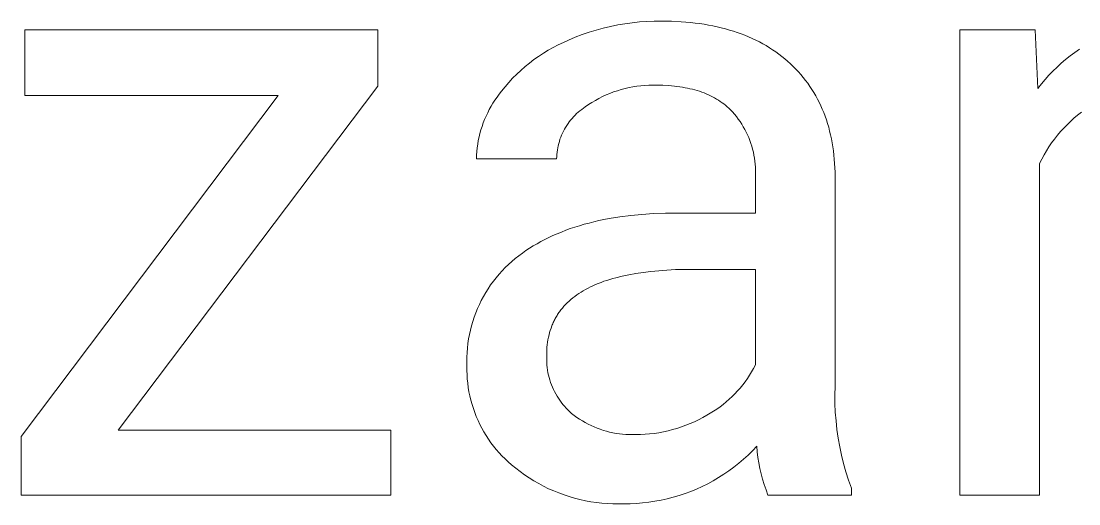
# Model space of a CAD drawing. Header units: millimetres. Extents: x -2163 to 4354, y -841 to 3711.
# Drawn here: x 2504.8 to 2609, y -431.4 to -383.8 of the extents above; entities that cross this region are included whole.
import ezdxf

# ---------------------------------------------------------------- set-up
doc = ezdxf.new("R2010")
doc.units = ezdxf.units.MM
doc.header["$MEASUREMENT"] = 0
doc.layers.add('Domyślny', color=7, linetype='Continuous', true_color=0x000000)

msp = doc.modelspace()

# ---------------------------------------------------------------- linework, layer by layer
at = {"layer": 'Domyślny', "color": 18, "lineweight": 15, "true_color": 0x000000}
for p, q in [((2562.86, -384.32), (2563.57, -384.18)), ((2563.57, -384.18), (2564.28, -384.06)), ((2564.28, -384.06), (2565, -383.96)), ((2565, -383.96), (2565.72, -383.88)), ((2565.72, -383.88), (2566.44, -383.83)), ((2566.44, -383.83), (2567.16, -383.81)), ((2567.16, -383.81), (2567.89, -383.81)), ((2567.89, -383.81), (2568.87, -383.82)), ((2568.87, -383.82), (2569.82, -383.87)), ((2569.82, -383.87), (2570.29, -383.9)), ((2570.29, -383.9), (2570.75, -383.95)), ((2570.75, -383.95), (2571.2, -384)), ((2571.2, -384), (2571.64, -384.05)), ((2571.64, -384.05), (2572.08, -384.12)), ((2572.08, -384.12), (2572.51, -384.19)), ((2572.51, -384.19), (2572.94, -384.27)), ((2572.94, -384.27), (2573.36, -384.36)), ((2505.2, -391.13), (2505.2, -384.66)), ((2505.2, -384.66), (2539.97, -384.66)), ((2539.97, -384.66), (2539.97, -390.22)), ((2559.4, -385.39), (2560.08, -385.13)), ((2560.08, -385.13), (2560.76, -384.89)), ((2560.76, -384.89), (2561.45, -384.68)), ((2561.45, -384.68), (2562.15, -384.49)), ((2562.15, -384.49), (2562.86, -384.32)), ((2573.36, -384.36), (2573.77, -384.46)), ((2573.77, -384.46), (2574.18, -384.56)), ((2574.18, -384.56), (2574.57, -384.68)), ((2574.57, -384.68), (2574.97, -384.8)), ((2574.97, -384.8), (2575.35, -384.92)), ((2575.35, -384.92), (2575.73, -385.06)), ((2575.73, -385.06), (2576.1, -385.2)), ((2576.1, -385.2), (2576.46, -385.35)), ((2597.26, -430.51), (2597.26, -384.65)), ((2597.26, -384.65), (2604.68, -384.65)), ((2604.68, -384.65), (2604.94, -390.43)), ((2557.22, -386.4), (2557.72, -386.14)), ((2557.72, -386.14), (2558.22, -385.9)), ((2558.22, -385.9), (2558.73, -385.67)), ((2558.73, -385.67), (2559.4, -385.39)), ((2576.46, -385.35), (2576.82, -385.51)), ((2576.82, -385.51), (2577.17, -385.68)), ((2577.17, -385.68), (2577.52, -385.85)), ((2577.52, -385.85), (2577.85, -386.03)), ((2577.85, -386.03), (2578.18, -386.22)), ((2578.18, -386.22), (2578.51, -386.42)), ((2555.33, -387.6), (2555.79, -387.28)), ((2555.79, -387.28), (2556.26, -386.97)), ((2556.26, -386.97), (2556.73, -386.67)), ((2556.73, -386.67), (2557.22, -386.4)), ((2578.51, -386.42), (2578.82, -386.62)), ((2578.82, -386.62), (2579.13, -386.83)), ((2579.13, -386.83), (2579.43, -387.05)), ((2579.43, -387.05), (2579.73, -387.28)), ((2579.73, -387.28), (2580.02, -387.51)), ((2607.68, -387.58), (2608.12, -387.23)), ((2608.12, -387.23), (2608.58, -386.89)), ((2608.58, -386.89), (2609.04, -386.57)), ((2554.04, -388.66), (2554.46, -388.29)), ((2554.46, -388.29), (2554.89, -387.94)), ((2554.89, -387.94), (2555.33, -387.6)), ((2580.02, -387.51), (2580.3, -387.76)), ((2580.3, -387.76), (2580.58, -388.01)), ((2580.58, -388.01), (2580.85, -388.26)), ((2580.85, -388.26), (2581.11, -388.53)), ((2606.42, -388.72), (2606.83, -388.33)), ((2606.83, -388.33), (2607.25, -387.95)), ((2607.25, -387.95), (2607.68, -387.58)), ((2552.85, -389.85), (2553.23, -389.44)), ((2553.23, -389.44), (2553.63, -389.04)), ((2553.63, -389.04), (2554.04, -388.66)), ((2581.11, -388.53), (2581.36, -388.79)), ((2581.36, -388.79), (2581.61, -389.07)), ((2581.61, -389.07), (2581.84, -389.35)), ((2581.84, -389.35), (2582.07, -389.64)), ((2605.65, -389.55), (2606.03, -389.13)), ((2606.03, -389.13), (2606.42, -388.72)), ((2539.97, -390.22), (2514.4, -424.11)), ((2552.13, -390.71), (2552.49, -390.27)), ((2552.49, -390.27), (2552.85, -389.85)), ((2564.3, -390.44), (2563.92, -390.54)), ((2564.69, -390.35), (2564.3, -390.44)), ((2565.07, -390.28), (2564.69, -390.35)), ((2565.46, -390.22), (2565.07, -390.28)), ((2565.86, -390.17), (2565.46, -390.22)), ((2566.25, -390.14), (2565.86, -390.17)), ((2566.64, -390.12), (2566.25, -390.14)), ((2567.04, -390.11), (2566.64, -390.12)), ((2567.43, -390.12), (2567.04, -390.11)), ((2568.02, -390.13), (2567.43, -390.12)), ((2568.59, -390.16), (2568.02, -390.13)), ((2568.87, -390.18), (2568.59, -390.16)), ((2569.15, -390.21), (2568.87, -390.18)), ((2569.41, -390.24), (2569.15, -390.21)), ((2569.68, -390.27), (2569.41, -390.24)), ((2569.94, -390.31), (2569.68, -390.27)), ((2570.2, -390.36), (2569.94, -390.31)), ((2570.45, -390.41), (2570.2, -390.36)), ((2570.69, -390.46), (2570.45, -390.41)), ((2570.94, -390.52), (2570.69, -390.46)), ((2571.17, -390.58), (2570.94, -390.52)), ((2582.07, -389.64), (2582.29, -389.93)), ((2582.29, -389.93), (2582.5, -390.23)), ((2582.5, -390.23), (2582.7, -390.53)), ((2582.7, -390.53), (2582.89, -390.84)), ((2604.94, -390.43), (2605.29, -389.98)), ((2605.29, -389.98), (2605.65, -389.55)), ((2504.84, -424.74), (2530.14, -391.13)), ((2530.14, -391.13), (2505.2, -391.13)), ((2551.29, -391.88), (2551.49, -391.58)), ((2551.49, -391.58), (2551.69, -391.28)), ((2551.69, -391.28), (2551.91, -390.99)), ((2551.91, -390.99), (2552.13, -390.71)), ((2561.72, -391.42), (2561.38, -391.61)), ((2562.08, -391.24), (2561.72, -391.42)), ((2562.43, -391.08), (2562.08, -391.24)), ((2562.8, -390.92), (2562.43, -391.08)), ((2563.17, -390.78), (2562.8, -390.92)), ((2563.54, -390.66), (2563.17, -390.78)), ((2563.92, -390.54), (2563.54, -390.66)), ((2571.41, -390.65), (2571.17, -390.58)), ((2571.63, -390.72), (2571.41, -390.65)), ((2571.86, -390.8), (2571.63, -390.72)), ((2572.08, -390.88), (2571.86, -390.8)), ((2572.29, -390.97), (2572.08, -390.88)), ((2572.5, -391.06), (2572.29, -390.97)), ((2572.71, -391.16), (2572.5, -391.06)), ((2572.91, -391.26), (2572.71, -391.16)), ((2573.11, -391.36), (2572.91, -391.26)), ((2573.3, -391.48), (2573.11, -391.36)), ((2573.49, -391.59), (2573.3, -391.48)), ((2582.89, -390.84), (2583.07, -391.15)), ((2583.07, -391.15), (2583.25, -391.48)), ((2583.25, -391.48), (2583.42, -391.8)), ((2550.77, -392.83), (2550.93, -392.51)), ((2550.93, -392.51), (2551.11, -392.19)), ((2551.11, -392.19), (2551.29, -391.88)), ((2560.03, -392.5), (2559.85, -392.63)), ((2560.2, -392.37), (2560.03, -392.5)), ((2560.38, -392.25), (2560.2, -392.37)), ((2560.71, -392.02), (2560.38, -392.25)), ((2561.04, -391.81), (2560.71, -392.02)), ((2561.38, -391.61), (2561.04, -391.81)), ((2573.67, -391.71), (2573.49, -391.59)), ((2573.85, -391.84), (2573.67, -391.71)), ((2574.03, -391.96), (2573.85, -391.84)), ((2574.2, -392.1), (2574.03, -391.96)), ((2574.36, -392.24), (2574.2, -392.1)), ((2574.52, -392.38), (2574.36, -392.24)), ((2574.68, -392.53), (2574.52, -392.38)), ((2574.89, -392.75), (2574.68, -392.53)), ((2583.42, -391.8), (2583.57, -392.14)), ((2583.57, -392.14), (2583.72, -392.47)), ((2583.72, -392.47), (2583.87, -392.82)), ((2550.34, -393.83), (2550.47, -393.49)), ((2550.47, -393.49), (2550.61, -393.16)), ((2550.61, -393.16), (2550.77, -392.83)), ((2558.94, -393.55), (2558.8, -393.73)), ((2559.08, -393.39), (2558.94, -393.55)), ((2559.22, -393.23), (2559.08, -393.39)), ((2559.37, -393.07), (2559.22, -393.23)), ((2559.53, -392.92), (2559.37, -393.07)), ((2559.69, -392.77), (2559.53, -392.92)), ((2559.85, -392.63), (2559.69, -392.77)), ((2575.08, -392.98), (2574.89, -392.75)), ((2575.27, -393.21), (2575.08, -392.98)), ((2575.45, -393.45), (2575.27, -393.21)), ((2575.63, -393.7), (2575.45, -393.45)), ((2583.87, -392.82), (2584, -393.17)), ((2584, -393.17), (2584.12, -393.53)), ((2584.12, -393.53), (2584.24, -393.89)), ((2608.5, -393.36), (2608.15, -393.68)), ((2608.86, -393.06), (2608.5, -393.36)), ((2609.23, -392.77), (2608.86, -393.06)), ((2550.01, -394.86), (2550.11, -394.52)), ((2550.11, -394.52), (2550.22, -394.17)), ((2550.22, -394.17), (2550.34, -393.83)), ((2558.23, -394.65), (2558.14, -394.84)), ((2558.33, -394.46), (2558.23, -394.65)), ((2558.44, -394.27), (2558.33, -394.46)), ((2558.56, -394.08), (2558.44, -394.27)), ((2558.68, -393.9), (2558.56, -394.08)), ((2558.8, -393.73), (2558.68, -393.9)), ((2575.79, -393.95), (2575.63, -393.7)), ((2575.94, -394.21), (2575.79, -393.95)), ((2576.09, -394.47), (2575.94, -394.21)), ((2576.23, -394.74), (2576.09, -394.47)), ((2584.24, -393.89), (2584.35, -394.26)), ((2584.35, -394.26), (2584.44, -394.63)), ((2584.44, -394.63), (2584.53, -395.01)), ((2607.18, -394.69), (2606.87, -395.05)), ((2607.49, -394.34), (2607.18, -394.69)), ((2607.82, -394.01), (2607.49, -394.34)), ((2608.15, -393.68), (2607.82, -394.01)), ((2549.79, -395.93), (2549.85, -395.57)), ((2549.85, -395.57), (2549.92, -395.22)), ((2549.92, -395.22), (2550.01, -394.86)), ((2557.83, -395.66), (2557.77, -395.86)), ((2557.89, -395.45), (2557.83, -395.66)), ((2557.97, -395.24), (2557.89, -395.45)), ((2558.05, -395.04), (2557.97, -395.24)), ((2558.14, -394.84), (2558.05, -395.04)), ((2576.36, -395.01), (2576.23, -394.74)), ((2576.48, -395.28), (2576.36, -395.01)), ((2576.59, -395.56), (2576.48, -395.28)), ((2576.69, -395.85), (2576.59, -395.56)), ((2584.53, -395.01), (2584.62, -395.4)), ((2584.62, -395.4), (2584.69, -395.79)), ((2606.58, -395.42), (2606.3, -395.8)), ((2606.87, -395.05), (2606.58, -395.42)), ((2549.67, -397.01), (2549.7, -396.65)), ((2549.7, -396.65), (2549.74, -396.29)), ((2549.74, -396.29), (2549.79, -395.93)), ((2557.6, -396.72), (2557.58, -396.93)), ((2557.63, -396.5), (2557.6, -396.72)), ((2557.67, -396.29), (2557.63, -396.5)), ((2557.72, -396.08), (2557.67, -396.29)), ((2557.77, -395.86), (2557.72, -396.08)), ((2576.78, -396.13), (2576.69, -395.85)), ((2576.86, -396.42), (2576.78, -396.13)), ((2576.93, -396.71), (2576.86, -396.42)), ((2576.99, -397.01), (2576.93, -396.71)), ((2584.69, -395.79), (2584.75, -396.19)), ((2584.75, -396.19), (2584.81, -396.59)), ((2584.81, -396.59), (2584.86, -397)), ((2605.79, -396.59), (2605.55, -396.99)), ((2606.04, -396.19), (2605.79, -396.59)), ((2606.3, -395.8), (2606.04, -396.19)), ((2549.66, -397.37), (2549.67, -397.01)), ((2557.56, -397.37), (2549.66, -397.37)), ((2557.57, -397.15), (2557.56, -397.37)), ((2557.58, -396.93), (2557.57, -397.15)), ((2577.04, -397.31), (2576.99, -397.01)), ((2577.08, -397.6), (2577.04, -397.31)), ((2577.11, -397.9), (2577.08, -397.6)), ((2584.86, -397), (2584.9, -397.41)), ((2584.9, -397.41), (2584.93, -397.83)), ((2605.33, -397.41), (2605.11, -397.83)), ((2605.11, -397.83), (2605.11, -430.51)), ((2605.55, -396.99), (2605.33, -397.41)), ((2577.13, -398.2), (2577.11, -397.9)), ((2577.14, -398.5), (2577.13, -398.2)), ((2577.13, -399.1), (2577.14, -398.8)), ((2577.14, -398.8), (2577.14, -398.5)), ((2584.93, -397.83), (2584.95, -398.26)), ((2584.95, -398.26), (2584.97, -398.69)), ((2584.97, -398.69), (2584.97, -419.78)), ((2577.13, -402.71), (2577.13, -399.1)), ((2563.77, -403.09), (2564.85, -402.95)), ((2564.85, -402.95), (2565.96, -402.85)), ((2565.96, -402.85), (2567.1, -402.77)), ((2567.1, -402.77), (2568.28, -402.72)), ((2568.28, -402.72), (2569.49, -402.71)), ((2569.49, -402.71), (2577.13, -402.71)), ((2559.35, -404.1), (2559.81, -403.96)), ((2559.81, -403.96), (2560.27, -403.82)), ((2560.27, -403.82), (2560.75, -403.7)), ((2560.75, -403.7), (2561.23, -403.58)), ((2561.23, -403.58), (2561.72, -403.46)), ((2561.72, -403.46), (2562.22, -403.36)), ((2562.22, -403.36), (2562.73, -403.26)), ((2562.73, -403.26), (2563.77, -403.09)), ((2556.79, -405.12), (2557.19, -404.93)), ((2557.19, -404.93), (2557.61, -404.75)), ((2557.61, -404.75), (2558.03, -404.58)), ((2558.03, -404.58), (2558.46, -404.41)), ((2558.46, -404.41), (2558.9, -404.25)), ((2558.9, -404.25), (2559.35, -404.1)), ((2554.89, -406.18), (2555.25, -405.95)), ((2555.25, -405.95), (2555.63, -405.73)), ((2555.63, -405.73), (2556, -405.52)), ((2556, -405.52), (2556.39, -405.32)), ((2556.39, -405.32), (2556.79, -405.12)), ((2553.15, -407.48), (2553.49, -407.2)), ((2553.49, -407.2), (2553.84, -406.92)), ((2553.84, -406.92), (2554.2, -406.66)), ((2554.2, -406.66), (2554.54, -406.41)), ((2554.54, -406.41), (2554.89, -406.18)), ((2552.19, -408.41), (2552.49, -408.09)), ((2552.49, -408.09), (2552.81, -407.78)), ((2552.81, -407.78), (2553.15, -407.48)), ((2551.33, -409.44), (2551.6, -409.09)), ((2551.6, -409.09), (2551.89, -408.75)), ((2551.89, -408.75), (2552.19, -408.41)), ((2562.79, -409.26), (2562.49, -409.35)), ((2563.08, -409.17), (2562.79, -409.26)), ((2563.39, -409.08), (2563.08, -409.17)), ((2564.02, -408.93), (2563.39, -409.08)), ((2564.68, -408.79), (2564.02, -408.93)), ((2565.37, -408.66), (2564.68, -408.79)), ((2566.09, -408.56), (2565.37, -408.66)), ((2566.84, -408.47), (2566.09, -408.56)), ((2567.61, -408.39), (2566.84, -408.47)), ((2568.42, -408.34), (2567.61, -408.39)), ((2569.25, -408.29), (2568.42, -408.34)), ((2570.1, -408.27), (2569.25, -408.29)), ((2570.99, -408.26), (2570.1, -408.27)), ((2577.13, -408.26), (2570.99, -408.26)), ((2577.13, -417.68), (2577.13, -408.26)), ((2550.58, -410.55), (2550.82, -410.17)), ((2550.82, -410.17), (2551.06, -409.8)), ((2551.06, -409.8), (2551.33, -409.44)), ((2560.41, -410.24), (2560.18, -410.37)), ((2560.65, -410.11), (2560.41, -410.24)), ((2560.89, -409.99), (2560.65, -410.11)), ((2561.14, -409.87), (2560.89, -409.99)), ((2561.4, -409.76), (2561.14, -409.87)), ((2561.66, -409.65), (2561.4, -409.76)), ((2561.93, -409.55), (2561.66, -409.65)), ((2562.21, -409.44), (2561.93, -409.55)), ((2562.49, -409.35), (2562.21, -409.44)), ((2549.95, -411.73), (2550.14, -411.33)), ((2550.14, -411.33), (2550.35, -410.93)), ((2550.35, -410.93), (2550.58, -410.55)), ((2558.96, -411.23), (2558.78, -411.39)), ((2559.15, -411.08), (2558.96, -411.23)), ((2559.34, -410.93), (2559.15, -411.08)), ((2559.54, -410.78), (2559.34, -410.93)), ((2559.75, -410.64), (2559.54, -410.78)), ((2559.96, -410.5), (2559.75, -410.64)), ((2560.18, -410.37), (2559.96, -410.5)), ((2549.6, -412.55), (2549.77, -412.13)), ((2549.77, -412.13), (2549.95, -411.73)), ((2557.92, -412.34), (2557.85, -412.43)), ((2557.99, -412.24), (2557.92, -412.34)), ((2558.06, -412.15), (2557.99, -412.24)), ((2558.13, -412.07), (2558.06, -412.15)), ((2558.28, -411.89), (2558.13, -412.07)), ((2558.44, -411.72), (2558.28, -411.89)), ((2558.61, -411.55), (2558.44, -411.72)), ((2558.78, -411.39), (2558.61, -411.55)), ((2549.18, -413.82), (2549.3, -413.39)), ((2549.3, -413.39), (2549.44, -412.96)), ((2549.44, -412.96), (2549.6, -412.55)), ((2557.27, -413.41), (2557.22, -413.51)), ((2557.32, -413.31), (2557.27, -413.41)), ((2557.37, -413.2), (2557.32, -413.31)), ((2557.43, -413.1), (2557.37, -413.2)), ((2557.48, -413), (2557.43, -413.1)), ((2557.54, -412.91), (2557.48, -413)), ((2557.6, -412.81), (2557.54, -412.91)), ((2557.66, -412.71), (2557.6, -412.81)), ((2557.72, -412.62), (2557.66, -412.71)), ((2557.79, -412.52), (2557.72, -412.62)), ((2557.85, -412.43), (2557.79, -412.52)), ((2548.97, -414.68), (2549.07, -414.25)), ((2549.07, -414.25), (2549.18, -413.82)), ((2556.87, -414.49), (2556.81, -414.72)), ((2556.93, -414.27), (2556.87, -414.49)), ((2557.01, -414.05), (2556.93, -414.27)), ((2557.09, -413.83), (2557.01, -414.05)), ((2557.13, -413.72), (2557.09, -413.83)), ((2557.18, -413.62), (2557.13, -413.72)), ((2557.22, -413.51), (2557.18, -413.62)), ((2548.83, -415.56), (2548.89, -415.12)), ((2548.89, -415.12), (2548.97, -414.68)), ((2556.67, -415.43), (2556.64, -415.68)), ((2556.71, -415.19), (2556.67, -415.43)), ((2556.76, -414.95), (2556.71, -415.19)), ((2556.81, -414.72), (2556.76, -414.95)), ((2548.72, -416.9), (2548.74, -416.45)), ((2548.74, -416.45), (2548.78, -416.01)), ((2548.78, -416.01), (2548.83, -415.56)), ((2556.59, -416.44), (2556.58, -416.7)), ((2556.6, -416.18), (2556.59, -416.44)), ((2556.61, -415.93), (2556.6, -416.18)), ((2556.64, -415.68), (2556.61, -415.93)), ((2548.72, -417.34), (2548.72, -416.9)), ((2548.73, -417.79), (2548.72, -417.34)), ((2556.58, -416.7), (2556.58, -416.95)), ((2556.58, -416.95), (2556.58, -417.2)), ((2556.58, -417.2), (2556.59, -417.45)), ((2556.59, -417.45), (2556.6, -417.7)), ((2548.73, -418.21), (2548.73, -417.79)), ((2548.74, -418.64), (2548.73, -418.21)), ((2548.76, -419.06), (2548.74, -418.64)), ((2556.6, -417.7), (2556.63, -417.94)), ((2556.63, -417.94), (2556.67, -418.19)), ((2556.67, -418.19), (2556.71, -418.44)), ((2556.71, -418.44), (2556.76, -418.68)), ((2576.56, -418.69), (2576.76, -418.36)), ((2576.76, -418.36), (2576.95, -418.02)), ((2576.95, -418.02), (2577.13, -417.68)), ((2548.81, -419.48), (2548.76, -419.06)), ((2548.86, -419.9), (2548.81, -419.48)), ((2556.76, -418.68), (2556.82, -418.92)), ((2556.82, -418.92), (2556.89, -419.16)), ((2556.89, -419.16), (2556.97, -419.4)), ((2556.97, -419.4), (2557.05, -419.63)), ((2557.05, -419.63), (2557.15, -419.86)), ((2575.64, -419.95), (2575.88, -419.65)), ((2575.88, -419.65), (2576.12, -419.34)), ((2576.12, -419.34), (2576.35, -419.02)), ((2576.35, -419.02), (2576.56, -418.69)), ((2548.93, -420.32), (2548.86, -419.9)), ((2549.02, -420.73), (2548.93, -420.32)), ((2549.12, -421.15), (2549.02, -420.73)), ((2557.15, -419.86), (2557.25, -420.09)), ((2557.25, -420.09), (2557.36, -420.31)), ((2557.36, -420.31), (2557.48, -420.53)), ((2557.48, -420.53), (2557.6, -420.75)), ((2574.84, -420.8), (2575.12, -420.52)), ((2575.12, -420.52), (2575.38, -420.24)), ((2575.38, -420.24), (2575.64, -419.95)), ((2584.97, -419.78), (2584.95, -420.64)), ((2584.95, -420.64), (2584.96, -421.49)), ((2549.23, -421.56), (2549.12, -421.15)), ((2549.36, -421.96), (2549.23, -421.56)), ((2557.6, -420.75), (2557.73, -420.96)), ((2557.73, -420.96), (2557.87, -421.16)), ((2557.87, -421.16), (2558.02, -421.36)), ((2558.02, -421.36), (2558.17, -421.56)), ((2558.17, -421.56), (2558.33, -421.75)), ((2558.33, -421.75), (2558.5, -421.94)), ((2573.65, -421.8), (2573.96, -421.56)), ((2573.96, -421.56), (2574.26, -421.32)), ((2574.26, -421.32), (2574.56, -421.06)), ((2574.56, -421.06), (2574.84, -420.8)), ((2584.96, -421.49), (2585, -422.34)), ((2549.5, -422.36), (2549.36, -421.96)), ((2549.65, -422.76), (2549.5, -422.36)), ((2549.82, -423.15), (2549.65, -422.76)), ((2558.5, -421.94), (2558.67, -422.11)), ((2558.67, -422.11), (2558.85, -422.29)), ((2558.85, -422.29), (2559.04, -422.45)), ((2559.04, -422.45), (2559.29, -422.65)), ((2559.29, -422.65), (2559.55, -422.84)), ((2571.94, -422.85), (2572.34, -422.63)), ((2572.34, -422.63), (2572.68, -422.44)), ((2572.68, -422.44), (2573.01, -422.23)), ((2573.01, -422.23), (2573.33, -422.02)), ((2573.33, -422.02), (2573.65, -421.8)), ((2585, -422.34), (2585.07, -423.2)), ((2550, -423.53), (2549.82, -423.15)), ((2550.19, -423.91), (2550, -423.53)), ((2559.55, -422.84), (2559.82, -423.02)), ((2559.82, -423.02), (2560.1, -423.19)), ((2560.1, -423.19), (2560.38, -423.36)), ((2560.38, -423.36), (2560.66, -423.51)), ((2560.66, -423.51), (2560.95, -423.65)), ((2560.95, -423.65), (2561.25, -423.78)), ((2561.25, -423.78), (2561.55, -423.9)), ((2569.41, -423.93), (2569.85, -423.78)), ((2569.85, -423.78), (2570.28, -423.62)), ((2570.28, -423.62), (2570.7, -423.45)), ((2570.7, -423.45), (2571.12, -423.27)), ((2571.12, -423.27), (2571.53, -423.07)), ((2571.53, -423.07), (2571.94, -422.85)), ((2585.07, -423.2), (2585.16, -424.04)), ((2504.84, -430.51), (2504.84, -424.74)), ((2514.4, -424.11), (2541.23, -424.11)), ((2541.23, -424.11), (2541.23, -430.51)), ((2550.4, -424.28), (2550.19, -423.91)), ((2550.62, -424.64), (2550.4, -424.28)), ((2550.85, -424.99), (2550.62, -424.64)), ((2561.55, -423.9), (2561.85, -424.02)), ((2561.85, -424.02), (2562.16, -424.12)), ((2562.16, -424.12), (2562.47, -424.21)), ((2562.47, -424.21), (2562.78, -424.29)), ((2562.78, -424.29), (2563.1, -424.36)), ((2563.1, -424.36), (2563.42, -424.42)), ((2563.42, -424.42), (2563.74, -424.46)), ((2563.74, -424.46), (2564.06, -424.5)), ((2564.06, -424.5), (2564.38, -424.53)), ((2564.38, -424.53), (2564.7, -424.54)), ((2564.7, -424.54), (2565.03, -424.54)), ((2565.03, -424.54), (2565.35, -424.54)), ((2565.35, -424.54), (2565.81, -424.53)), ((2565.81, -424.53), (2566.27, -424.51)), ((2566.27, -424.51), (2566.72, -424.47)), ((2566.72, -424.47), (2567.18, -424.42)), ((2567.18, -424.42), (2567.63, -424.35)), ((2567.63, -424.35), (2568.08, -424.27)), ((2568.08, -424.27), (2568.53, -424.17)), ((2568.53, -424.17), (2568.97, -424.05)), ((2568.97, -424.05), (2569.41, -423.93)), ((2585.16, -424.04), (2585.28, -424.89)), ((2585.28, -424.89), (2585.43, -425.73)), ((2551.09, -425.34), (2550.85, -424.99)), ((2551.35, -425.68), (2551.09, -425.34)), ((2551.62, -426.01), (2551.35, -425.68)), ((2577.26, -425.69), (2576.84, -426.13)), ((2577.31, -426.24), (2577.26, -425.69)), ((2585.43, -425.73), (2585.61, -426.56)), ((2551.89, -426.33), (2551.62, -426.01)), ((2552.18, -426.64), (2551.89, -426.33)), ((2552.48, -426.94), (2552.18, -426.64)), ((2552.79, -427.23), (2552.48, -426.94)), ((2575.95, -426.97), (2575.49, -427.37)), ((2576.41, -426.56), (2575.95, -426.97)), ((2576.84, -426.13), (2576.41, -426.56)), ((2577.38, -426.78), (2577.31, -426.24)), ((2577.47, -427.33), (2577.38, -426.78)), ((2585.61, -426.56), (2585.82, -427.39)), ((2553.11, -427.51), (2552.79, -427.23)), ((2553.53, -427.86), (2553.11, -427.51)), ((2553.96, -428.19), (2553.53, -427.86)), ((2575.01, -427.75), (2574.52, -428.11)), ((2575.49, -427.37), (2575.01, -427.75)), ((2577.57, -427.87), (2577.47, -427.33)), ((2577.7, -428.41), (2577.57, -427.87)), ((2585.82, -427.39), (2586.05, -428.21)), ((2554.41, -428.51), (2553.96, -428.19)), ((2554.86, -428.81), (2554.41, -428.51)), ((2555.33, -429.1), (2554.86, -428.81)), ((2573.5, -428.78), (2572.97, -429.09)), ((2574.02, -428.45), (2573.5, -428.78)), ((2574.52, -428.11), (2574.02, -428.45)), ((2577.84, -428.94), (2577.7, -428.41)), ((2578, -429.47), (2577.84, -428.94)), ((2586.05, -428.21), (2586.31, -429.03)), ((2586.31, -429.03), (2586.59, -429.83)), ((2555.8, -429.37), (2555.33, -429.1)), ((2556.28, -429.63), (2555.8, -429.37)), ((2556.77, -429.87), (2556.28, -429.63)), ((2557.27, -430.09), (2556.77, -429.87)), ((2557.78, -430.29), (2557.27, -430.09)), ((2571.33, -429.91), (2570.77, -430.14)), ((2571.89, -429.65), (2571.33, -429.91)), ((2572.44, -429.38), (2571.89, -429.65)), ((2572.97, -429.09), (2572.44, -429.38)), ((2578.18, -429.99), (2578, -429.47)), ((2578.37, -430.5), (2578.18, -429.99)), ((2586.59, -429.83), (2586.59, -430.5)), ((2541.23, -430.51), (2504.84, -430.51)), ((2558.29, -430.48), (2557.78, -430.29)), ((2558.81, -430.65), (2558.29, -430.48)), ((2559.33, -430.8), (2558.81, -430.65)), ((2559.86, -430.94), (2559.33, -430.8)), ((2560.4, -431.05), (2559.86, -430.94)), ((2560.93, -431.15), (2560.4, -431.05)), ((2561.48, -431.23), (2560.93, -431.15)), ((2567.24, -431.11), (2566.64, -431.2)), ((2567.84, -431), (2567.24, -431.11)), ((2568.44, -430.87), (2567.84, -431)), ((2569.03, -430.72), (2568.44, -430.87)), ((2569.62, -430.55), (2569.03, -430.72)), ((2570.2, -430.35), (2569.62, -430.55)), ((2570.77, -430.14), (2570.2, -430.35)), ((2586.59, -430.5), (2578.37, -430.5)), ((2605.11, -430.51), (2597.26, -430.51)), ((2562.02, -431.29), (2561.48, -431.23)), ((2562.56, -431.33), (2562.02, -431.29)), ((2563.11, -431.36), (2562.56, -431.33)), ((2563.65, -431.36), (2563.11, -431.36)), ((2564.2, -431.35), (2563.65, -431.36)), ((2564.81, -431.35), (2564.2, -431.35)), ((2565.42, -431.32), (2564.81, -431.35)), ((2566.03, -431.27), (2565.42, -431.32)), ((2566.64, -431.2), (2566.03, -431.27))]:
    msp.add_line(p, q, dxfattribs=at)

doc.saveas('drawing.dxf')
